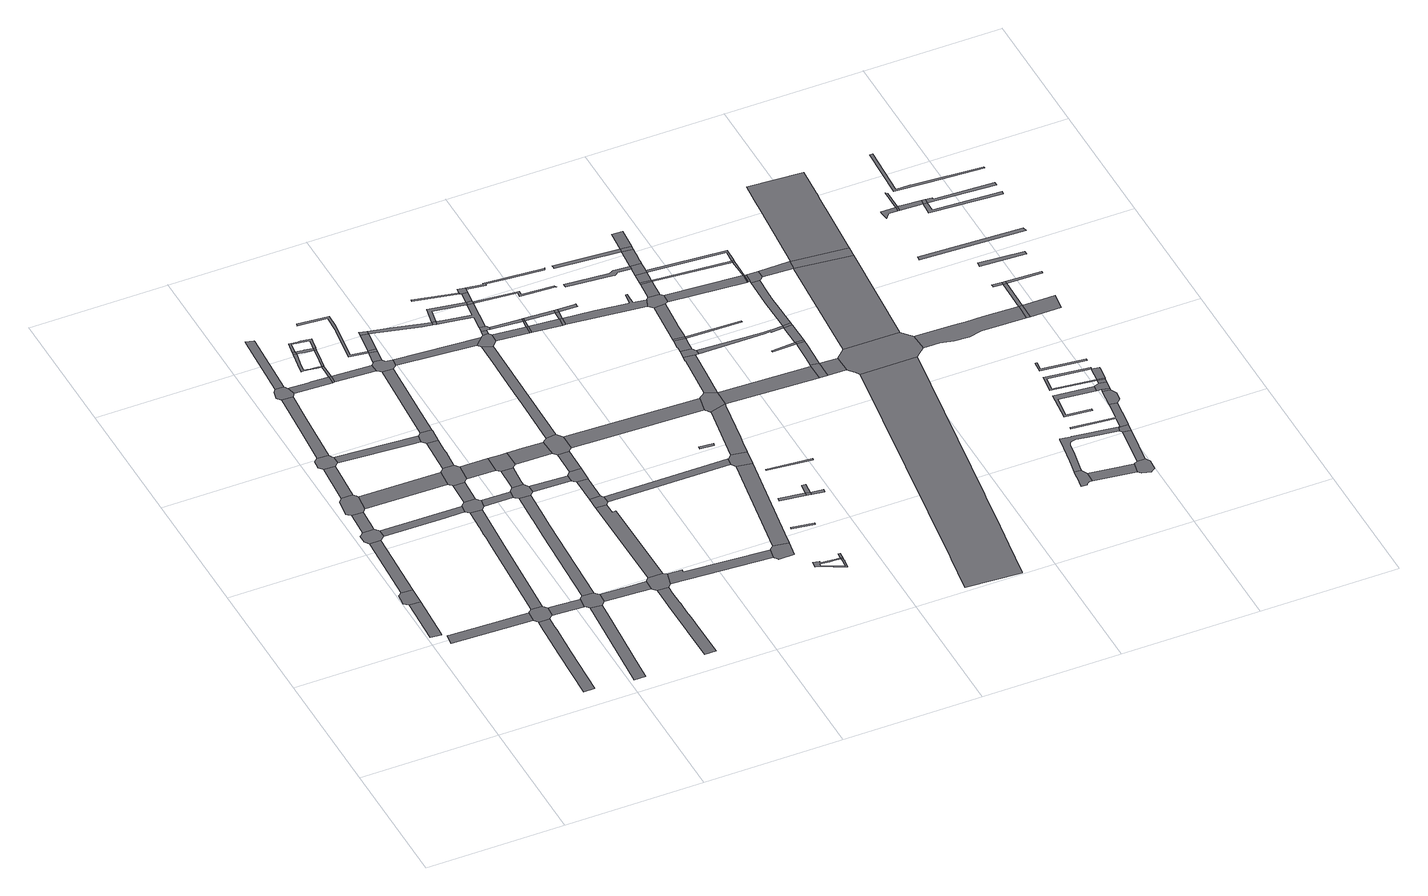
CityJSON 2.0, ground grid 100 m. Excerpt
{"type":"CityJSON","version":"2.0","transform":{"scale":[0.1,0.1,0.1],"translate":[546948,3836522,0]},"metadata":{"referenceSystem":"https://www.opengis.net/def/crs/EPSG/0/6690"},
"CityObjects":{
"road1":{"type":"Road","attributes":{"RoadStructureAttribute.sectionType":"1"},"geometry":[{"type":"MultiSurface","lod":"1","boundaries":[[[0,1,2,3,4,5]]]}]},
"road2":{"type":"Road","geometry":[{"type":"MultiSurface","lod":"1","boundaries":[[[6,7,8,0,5,9]]]}]},
"road3":{"type":"Road","attributes":{"RoadStructureAttribute.sectionType":"1"},"geometry":[{"type":"MultiSurface","lod":"1","boundaries":[[[10,6,9,11]]]}]},
"road4":{"type":"Road","attributes":{"RoadStructureAttribute.sectionType":"1"},"geometry":[{"type":"MultiSurface","lod":"1","boundaries":[[[12,13,14,15,16,17,18,19,20,21]]]}]},
"road5":{"type":"Road","geometry":[{"type":"MultiSurface","lod":"1","boundaries":[[[22,23,24,25,26,27,28,29,10,11,30,31,32,33,34,35,36,37,38,39]]]}]},
"road6":{"type":"Road","attributes":{"RoadStructureAttribute.sectionType":"1"},"geometry":[{"type":"MultiSurface","lod":"1","boundaries":[[[40,41,22,39,42,43]]]}]},
"road7":{"type":"Road","geometry":[{"type":"MultiSurface","lod":"1","boundaries":[[[44,45,46,47,48,49,40,43,50,51,52,53,54,55]]]}]},
"road8":{"type":"Road","attributes":{"RoadStructureAttribute.sectionType":"1"},"geometry":[{"type":"MultiSurface","lod":"1","boundaries":[[[56,57,58,59,60,61,62,63,64,65]]]}]},
"road9":{"type":"Road","attributes":{"RoadStructureAttribute.sectionType":"1"},"geometry":[{"type":"MultiSurface","lod":"1","boundaries":[[[66,44,55,67]]]}]},
"road10":{"type":"Road","geometry":[{"type":"MultiSurface","lod":"1","boundaries":[[[68,69,70,71,72,66,67,73,74,75,76,77,78]]]}]},
"road11":{"type":"Road","geometry":[{"type":"MultiSurface","lod":"1","boundaries":[[[79,80,21,20,81,56,65,82,83,84,85,86,87]]]}]},
"road12":{"type":"Road","attributes":{"RoadStructureAttribute.sectionType":"1"},"geometry":[{"type":"MultiSurface","lod":"1","boundaries":[[[35,34,88,89,90,91]]]}]},
"road13":{"type":"Road","attributes":{"RoadStructureAttribute.sectionType":"1"},"geometry":[{"type":"MultiSurface","lod":"1","boundaries":[[[92,93,94,68,78,95,96,97]]]}]},
"road14":{"type":"Road","attributes":{"RoadStructureAttribute.sectionType":"1"},"geometry":[{"type":"MultiSurface","lod":"1","boundaries":[[[53,52,98,99]]]}]},
"road15":{"type":"Road","attributes":{"RoadStructureAttribute.sectionType":"1"},"geometry":[{"type":"MultiSurface","lod":"1","boundaries":[[[100,85,84,101,102,103,104]]]}]},
"road16":{"type":"Road","attributes":{"RoadStructureAttribute.sectionType":"1"},"geometry":[{"type":"MultiSurface","lod":"1","boundaries":[[[105,106,107,108,109,110,111]]]}]},
"road17":{"type":"Road","attributes":{"RoadStructureAttribute.sectionType":"1"},"geometry":[{"type":"MultiSurface","lod":"1","boundaries":[[[112,113,114,115,116,117,118,119,79,87,120,121]]]}]},
"road18":{"type":"Road","geometry":[{"type":"MultiSurface","lod":"1","boundaries":[[[122,123,124,125,126,127,128,92,97,129,130,131,132]]]}]},
"road19":{"type":"Road","attributes":{"RoadStructureAttribute.sectionType":"1"},"geometry":[{"type":"MultiSurface","lod":"1","boundaries":[[[76,75,133,134,135]]]}]},
"road20":{"type":"Road","geometry":[{"type":"MultiSurface","lod":"1","boundaries":[[[136,137,104,103,138,139,105,111,140,141,142,143,144,145,146]]]}]},
"road21":{"type":"Road","attributes":{"RoadStructureAttribute.sectionType":"1"},"geometry":[{"type":"MultiSurface","lod":"1","boundaries":[[[147,148,122,132,149,150]]]}]},
"road22":{"type":"Road","geometry":[{"type":"MultiSurface","lod":"1","boundaries":[[[151,152,153,91,90,154,112,121,155,156,157,158,159,160]]]}]},
"road23":{"type":"Road","attributes":{"RoadStructureAttribute.sectionType":"1"},"geometry":[{"type":"MultiSurface","lod":"1","boundaries":[[[161,162,163,164,131,130,165,166]]]}]},
"road24":{"type":"Road","attributes":{"RoadStructureAttribute.sectionType":"1"},"geometry":[{"type":"MultiSurface","lod":"1","boundaries":[[[167,151,160,168]]]}]},
"road25":{"type":"Road","geometry":[{"type":"MultiSurface","lod":"1","boundaries":[[[169,170,171,99,98,172,173,167,168,174,175,176,177,178,179,180]]]}]},
"road26":{"type":"Road","attributes":{"RoadStructureAttribute.sectionType":"1"},"geometry":[{"type":"MultiSurface","lod":"1","boundaries":[[[181,182,183,184,185,136,146,186,187,188]]]}]},
"road27":{"type":"Road","attributes":{"RoadStructureAttribute.sectionType":"1"},"geometry":[{"type":"MultiSurface","lod":"1","boundaries":[[[189,190,142,141,191,192,193,194]]]}]},
"road28":{"type":"Road","attributes":{"RoadStructureAttribute.sectionType":"1"},"geometry":[{"type":"MultiSurface","lod":"1","boundaries":[[[158,157,195,196]]]}]},
"road29":{"type":"Road","geometry":[{"type":"MultiSurface","lod":"1","boundaries":[[[197,198,199,200]]]}]},
"road30":{"type":"Road","attributes":{"RoadStructureAttribute.sectionType":"1"},"geometry":[{"type":"MultiSurface","lod":"1","boundaries":[[[198,201,202,203,204,205,206,207,208,209,210,211,212,213,214,215,199]]]}]},
"road31":{"type":"Road","geometry":[{"type":"MultiSurface","lod":"1","boundaries":[[[166,165,216,217]]]}]},
"road32":{"type":"Road","attributes":{"RoadStructureAttribute.sectionType":"1"},"geometry":[{"type":"MultiSurface","lod":"1","boundaries":[[[218,169,180,219,220,221]]]}]},
"road33":{"type":"Road","attributes":{"RoadStructureAttribute.sectionType":"1"},"geometry":[{"type":"MultiSurface","lod":"1","boundaries":[[[208,222,166,217,223]]]}]},
"road34":{"type":"Road","geometry":[{"type":"MultiSurface","lod":"1","boundaries":[[[209,208,223,224]]]}]},
"road35":{"type":"Road","attributes":{"RoadStructureAttribute.sectionType":"1"},"geometry":[{"type":"MultiSurface","lod":"1","boundaries":[[[225,226,200,199,227,228,229,230]]]}]},
"road36":{"type":"Road","geometry":[{"type":"MultiSurface","lod":"1","boundaries":[[[231,232,135,134,233,218,221,234,235]]]}]},
"road37":{"type":"Road","attributes":{"RoadStructureAttribute.sectionType":"1"},"geometry":[{"type":"MultiSurface","lod":"1","boundaries":[[[229,236,237,209,224,238,239]]]}]},
"road38":{"type":"Road","attributes":{"RoadStructureAttribute.sectionType":"1"},"geometry":[{"type":"MultiSurface","lod":"1","boundaries":[[[240,241,242,243,244,245,197,200,246,247,248,249,250,251,230,252]]]}]},
"road39":{"type":"Road","attributes":{"RoadStructureAttribute.sectionType":"1"},"geometry":[{"type":"MultiSurface","lod":"1","boundaries":[[[253,254,255,256,257,258,259,260,261,262,263,264,265]]]}]},
"road40":{"type":"Road","attributes":{"RoadStructureAttribute.sectionType":"1"},"geometry":[{"type":"MultiSurface","lod":"1","boundaries":[[[177,176,266,267]]]}]},
"road41":{"type":"Road","geometry":[{"type":"MultiSurface","lod":"1","boundaries":[[[230,229,239,252]]]}]},
"road42":{"type":"Road","attributes":{"RoadStructureAttribute.sectionType":"1"},"geometry":[{"type":"MultiSurface","lod":"1","boundaries":[[[268,217,216,269,270]]]}]},
"road43":{"type":"Road","geometry":[{"type":"MultiSurface","lod":"1","boundaries":[[[271,272,196,195,273,181,188,274,275,276,277,278,279]]]}]},
"road44":{"type":"Road","attributes":{"RoadStructureAttribute.sectionType":"1"},"geometry":[{"type":"MultiSurface","lod":"1","boundaries":[[[280,281,271,279,282,283]]]}]},
"road45":{"type":"Road","geometry":[{"type":"MultiSurface","lod":"1","boundaries":[[[284,194,193,253,265,285,286,287]]]}]},
"road46":{"type":"Road","attributes":{"RoadStructureAttribute.sectionType":"1"},"geometry":[{"type":"MultiSurface","lod":"1","boundaries":[[[288,231,235,289,290]]]}]},
"road47":{"type":"Road","geometry":[{"type":"MultiSurface","lod":"1","boundaries":[[[291,292,267,266,293,280,283,294,295,296]]]}]},
"road48":{"type":"Road","attributes":{"RoadStructureAttribute.sectionType":"1"},"geometry":[{"type":"MultiSurface","lod":"1","boundaries":[[[297,298,299,300,301,302,303,304,305,306,307,308,309,310]]]}]},
"road49":{"type":"Road","attributes":{"RoadStructureAttribute.sectionType":"1"},"geometry":[{"type":"MultiSurface","lod":"1","boundaries":[[[311,284,287,312,313,314]]]}]},
"road50":{"type":"Road","geometry":[{"type":"MultiSurface","lod":"1","boundaries":[[[315,316,270,269,317,288,290,318,319,320,321,322,323,324]]]}]},
"road51":{"type":"Road","attributes":{"RoadStructureAttribute.sectionType":"1"},"geometry":[{"type":"MultiSurface","lod":"1","boundaries":[[[277,276,325,326]]]}]},
"road52":{"type":"Road","attributes":{"RoadStructureAttribute.sectionType":"1"},"geometry":[{"type":"MultiSurface","lod":"1","boundaries":[[[309,327,315,324,328]]]}]},
"road53":{"type":"Road","geometry":[{"type":"MultiSurface","lod":"1","boundaries":[[[329,330,310,309,328,331]]]}]},
"road54":{"type":"Road","attributes":{"RoadStructureAttribute.sectionType":"1"},"geometry":[{"type":"MultiSurface","lod":"1","boundaries":[[[332,329,331,333,334]]]}]},
"road55":{"type":"Road","attributes":{"RoadStructureAttribute.sectionType":"1"},"geometry":[{"type":"MultiSurface","lod":"1","boundaries":[[[335,296,295,336,337]]]}]},
"road56":{"type":"Road","geometry":[{"type":"MultiSurface","lod":"1","boundaries":[[[338,332,334,339,340]]]}]},
"road57":{"type":"Road","geometry":[{"type":"MultiSurface","lod":"1","boundaries":[[[341,311,314,342,343,344,345,346,347,348]]]}]},
"road58":{"type":"Road","attributes":{"RoadStructureAttribute.sectionType":"1"},"geometry":[{"type":"MultiSurface","lod":"1","boundaries":[[[349,350,341,348,351,352]]]}]},
"road59":{"type":"Road","geometry":[{"type":"MultiSurface","lod":"1","boundaries":[[[353,354,326,325,355,349,352,356]]]}]},
"road60":{"type":"Road","attributes":{"RoadStructureAttribute.sectionType":"1"},"geometry":[{"type":"MultiSurface","lod":"1","boundaries":[[[357,353,356,358]]]}]},
"road61":{"type":"Road","attributes":{"RoadStructureAttribute.sectionType":"1"},"geometry":[{"type":"MultiSurface","lod":"1","boundaries":[[[359,360,286,285,361,362]]]}]},
"road62":{"type":"Road","geometry":[{"type":"MultiSurface","lod":"1","boundaries":[[[363,364,365,366,337,336,367,368,357,358,369,370,371,372]]]}]},
"road63":{"type":"Road","attributes":{"RoadStructureAttribute.sectionType":"1"},"geometry":[{"type":"MultiSurface","lod":"1","boundaries":[[[373,374,339,334,375,376,377]]]}]},
"road64":{"type":"Road","attributes":{"RoadStructureAttribute.sectionType":"1"},"geometry":[{"type":"MultiSurface","lod":"1","boundaries":[[[320,319,378,379]]]}]},
"road65":{"type":"Road","attributes":{"RoadStructureAttribute.sectionType":"1"},"geometry":[{"type":"MultiSurface","lod":"1","boundaries":[[[380,381,382,383,384,385,386,364,363,387]]]}]},
"road66":{"type":"Road","geometry":[{"type":"MultiSurface","lod":"1","boundaries":[[[377,376,388,389]]]}]},
"road67":{"type":"Road","attributes":{"RoadStructureAttribute.sectionType":"1"},"geometry":[{"type":"MultiSurface","lod":"1","boundaries":[[[345,344,390,391]]]}]},
"road68":{"type":"Road","geometry":[{"type":"MultiSurface","lod":"1","boundaries":[[[392,393,394,395,396,397,379,378,398,399,380,387,400,401,402]]]}]},
"road69":{"type":"Road","geometry":[{"type":"MultiSurface","lod":"1","boundaries":[[[403,404,362,361,405,406,407,408,409]]]}]},
"road70":{"type":"Road","attributes":{"RoadStructureAttribute.sectionType":"1"},"geometry":[{"type":"MultiSurface","lod":"1","boundaries":[[[410,411,412,413,414,389,388,415,416,417,418,419,420,421,422]]]}]},
"road71":{"type":"Road","attributes":{"RoadStructureAttribute.sectionType":"1"},"geometry":[{"type":"MultiSurface","lod":"1","boundaries":[[[423,424,377,389,425,426,410,427]]]}]},
"road72":{"type":"Road","attributes":{"RoadStructureAttribute.sectionType":"1"},"geometry":[{"type":"MultiSurface","lod":"1","boundaries":[[[428,429,395,394,430,431]]]}]},
"road73":{"type":"Road","attributes":{"RoadStructureAttribute.sectionType":"1"},"geometry":[{"type":"MultiSurface","lod":"1","boundaries":[[[432,433,434,435,436]]]}]},
"road74":{"type":"Road","geometry":[{"type":"MultiSurface","lod":"1","boundaries":[[[420,428,431,437,438,439,440,441,421]]]}]},
"road75":{"type":"Road","geometry":[{"type":"MultiSurface","lod":"1","boundaries":[[[442,443,444,445,446,447,448,449,450,451,452,453,454,455,456,457,458,459,460],[461,462,463,464,465,466,467,468,469,470,471,472,460]]]}]},
"road76":{"type":"Road","attributes":{"RoadStructureAttribute.sectionType":"1"},"geometry":[{"type":"MultiSurface","lod":"1","boundaries":[[[372,371,473,474,475,476]]]}]},
"road77":{"type":"Road","attributes":{"RoadStructureAttribute.sectionType":"1"},"geometry":[{"type":"MultiSurface","lod":"1","boundaries":[[[477,402,401,478,479]]]}]},
"road78":{"type":"Road","geometry":[{"type":"MultiSurface","lod":"1","boundaries":[[[427,410,422,480,481]]]}]},
"road79":{"type":"Road","attributes":{"RoadStructureAttribute.sectionType":"1"},"geometry":[{"type":"MultiSurface","lod":"1","boundaries":[[[482,483,427,481,484]]]}]},
"road80":{"type":"Road","attributes":{"RoadStructureAttribute.sectionType":"1"},"geometry":[{"type":"MultiSurface","lod":"1","boundaries":[[[485,439,438,486,487]]]}]},
"road81":{"type":"Road","geometry":[{"type":"MultiSurface","lod":"1","boundaries":[[[488,489,436,435,482,484,490,491]]]}]},
"road82":{"type":"Road","attributes":{"RoadStructureAttribute.sectionType":"1"},"geometry":[{"type":"MultiSurface","lod":"1","boundaries":[[[492,403,409,493,494]]]}]},
"road83":{"type":"Road","geometry":[{"type":"MultiSurface","lod":"1","boundaries":[[[442,460,459,495]]]}]},
"road84":{"type":"Road","geometry":[{"type":"MultiSurface","lod":"1","boundaries":[[[496,497,442,495]]]}]},
"road85":{"type":"Road","geometry":[{"type":"MultiSurface","lod":"1","boundaries":[[[498,499,500,501]]]}]},
"road86":{"type":"Road","geometry":[{"type":"MultiSurface","lod":"1","boundaries":[[[479,478,502,503]]]}]},
"road87":{"type":"Road","attributes":{"RoadStructureAttribute.sectionType":"1"},"geometry":[{"type":"MultiSurface","lod":"1","boundaries":[[[504,486,479,503]]]}]},
"road88":{"type":"Road","geometry":[{"type":"MultiSurface","lod":"1","boundaries":[[[487,486,504,505]]]}]},
"road89":{"type":"Road","geometry":[{"type":"MultiSurface","lod":"1","boundaries":[[[506,507,508,509]]]}]},
"road90":{"type":"Road","attributes":{"RoadStructureAttribute.sectionType":"1"},"geometry":[{"type":"MultiSurface","lod":"1","boundaries":[[[503,502,510,511]]]}]},
"road91":{"type":"Road","geometry":[{"type":"MultiSurface","lod":"1","boundaries":[[[512,513,514,515]]]}]},
"road92":{"type":"Road","geometry":[{"type":"MultiSurface","lod":"1","boundaries":[[[516,517,518,391,390,519,520,492,494,521]]]}]},
"road93":{"type":"Road","attributes":{"RoadStructureAttribute.sectionType":"1"},"geometry":[{"type":"MultiSurface","lod":"1","boundaries":[[[505,504,522,523]]]}]},
"road94":{"type":"Road","attributes":{"RoadStructureAttribute.sectionType":"1"},"geometry":[{"type":"MultiSurface","lod":"1","boundaries":[[[524,525,526,527,528,529,530,531,480,422]]]}]},
"road95":{"type":"Road","geometry":[{"type":"MultiSurface","lod":"1","boundaries":[[[511,510,532,533]]]}]},
"road96":{"type":"Road","attributes":{"RoadStructureAttribute.sectionType":"1"},"geometry":[{"type":"MultiSurface","lod":"1","boundaries":[[[534,535,536,537,538,539,540,541,542,543,491,490]]]}]},
"road97":{"type":"Road","geometry":[{"type":"MultiSurface","lod":"1","boundaries":[[[515,514,544,545]]]}]},
"road98":{"type":"Road","attributes":{"RoadStructureAttribute.sectionType":"1"},"geometry":[{"type":"MultiSurface","lod":"1","boundaries":[[[522,511,533,546]]]}]},
"road99":{"type":"Road","geometry":[{"type":"MultiSurface","lod":"1","boundaries":[[[523,522,546,547]]]}]},
"road100":{"type":"Road","geometry":[{"type":"MultiSurface","lod":"1","boundaries":[[[548,549,515,545]]]}]},
"road101":{"type":"Road","attributes":{"RoadStructureAttribute.sectionType":"1"},"geometry":[{"type":"MultiSurface","lod":"1","boundaries":[[[550,551,552,553,554,555,516,521]]]}]},
"road102":{"type":"Road","geometry":[{"type":"MultiSurface","lod":"1","boundaries":[[[556,557,545,544]]]}]},
"road103":{"type":"Road","geometry":[{"type":"MultiSurface","lod":"1","boundaries":[[[558,559,560,561,562,547,546]]]}]},
"road104":{"type":"Road","geometry":[{"type":"MultiSurface","lod":"1","boundaries":[[[563,564,565,566]]]}]},
"road105":{"type":"Road","geometry":[{"type":"MultiSurface","lod":"1","boundaries":[[[567,568,569,570,476,475,571,572,573,574,555,554,575]]]}]},
"road106":{"type":"Road","attributes":{"RoadStructureAttribute.sectionType":"1"},"geometry":[{"type":"MultiSurface","lod":"1","boundaries":[[[576,577,578,579,580,581,582,583,533,532,584,585,586]]]}]},
"road107":{"type":"Road","attributes":{"RoadStructureAttribute.sectionType":"1"},"geometry":[{"type":"MultiSurface","lod":"1","boundaries":[[[587,588,589,567,575,590,591]]]}]},
"road108":{"type":"Road","geometry":[{"type":"MultiSurface","lod":"1","boundaries":[[[592,587,591,593,594,595,596,597]]]}]},
"road109":{"type":"Road","attributes":{"RoadStructureAttribute.sectionType":"1"},"geometry":[{"type":"MultiSurface","lod":"1","boundaries":[[[598,599,600,592,597,601,602]]]}]},
"road110":{"type":"Road","geometry":[{"type":"MultiSurface","lod":"1","boundaries":[[[603,598,602,604]]]}]},
"road111":{"type":"Road","attributes":{"RoadStructureAttribute.sectionType":"1"},"geometry":[{"type":"MultiSurface","lod":"1","boundaries":[[[605,606,607,608,609,610,611,612,613,614,615,616,617,618,619,620]]]}]},
"road112":{"type":"Road","attributes":{"RoadStructureAttribute.sectionType":"1"},"geometry":[{"type":"MultiSurface","lod":"1","boundaries":[[[621,603,604,622,623,624,625,626]]]}]},
"road113":{"type":"Road","attributes":{"RoadStructureAttribute.sectionType":"1"},"geometry":[{"type":"MultiSurface","lod":"1","boundaries":[[[627,628,629,630,631,632]]]}]},
"road114":{"type":"Road","attributes":{"RoadStructureAttribute.sectionType":"1"},"geometry":[{"type":"MultiSurface","lod":"1","boundaries":[[[633,575,554,634,635]]]}]},
"road115":{"type":"Road","geometry":[{"type":"MultiSurface","lod":"1","boundaries":[[[636,637,586,585,638,639,621,626,640,641,642,643]]]}]},
"road116":{"type":"Road","attributes":{"RoadStructureAttribute.sectionType":"1"},"geometry":[{"type":"MultiSurface","lod":"1","boundaries":[[[644,636,643,645,646]]]}]},
"road117":{"type":"Road","geometry":[{"type":"MultiSurface","lod":"1","boundaries":[[[647,644,646,648]]]}]},
"road118":{"type":"Road","attributes":{"RoadStructureAttribute.sectionType":"1"},"geometry":[{"type":"MultiSurface","lod":"1","boundaries":[[[649,650,651,604,602]]]}]},
"road119":{"type":"Road","attributes":{"RoadStructureAttribute.sectionType":"1"},"geometry":[{"type":"MultiSurface","lod":"1","boundaries":[[[652,647,648,653,654]]]}]},
"road120":{"type":"Road","geometry":[{"type":"MultiSurface","lod":"1","boundaries":[[[620,619,655,652,654,656,657,658]]]}]},
"road121":{"type":"Road","attributes":{"RoadStructureAttribute.sectionType":"1"},"geometry":[{"type":"MultiSurface","lod":"1","boundaries":[[[659,660,661,595,594,662,663,664,665,666]]]}]},
"road122":{"type":"Road","attributes":{"RoadStructureAttribute.sectionType":"1"},"geometry":[{"type":"MultiSurface","lod":"1","boundaries":[[[631,667,668,669,620,658,670,671,672,673,674]]]}]},
"road123":{"type":"Road","geometry":[{"type":"MultiSurface","lod":"1","boundaries":[[[632,631,674,675]]]}]},
"road124":{"type":"Road","attributes":{"function":"3","RoadStructureAttribute.sectionType":"1"},"geometry":[{"type":"MultiSurface","lod":"1","boundaries":[[[676,677,678,679,680,681,682,683,684,685,686,687,688,689,690,691]]]}]},
"road125":{"type":"Road","attributes":{"RoadStructureAttribute.sectionType":"1"},"geometry":[{"type":"MultiSurface","lod":"1","boundaries":[[[692,632,675,693,694]]]}]},
"road126":{"type":"Road","geometry":[{"type":"MultiSurface","lod":"1","boundaries":[[[695,696,697,698,699]]]}]},
"road127":{"type":"Road","geometry":[{"type":"MultiSurface","lod":"1","boundaries":[[[700,635,634,701,702]]]}]},
"road128":{"type":"Road","attributes":{"RoadStructureAttribute.sectionType":"1"},"geometry":[{"type":"MultiSurface","lod":"1","boundaries":[[[703,642,641,704,705]]]}]},
"road129":{"type":"Road","attributes":{"RoadStructureAttribute.sectionType":"1"},"geometry":[{"type":"MultiSurface","lod":"1","boundaries":[[[648,646,706,707]]]}]},
"road130":{"type":"Road","attributes":{"RoadStructureAttribute.sectionType":"1"},"geometry":[{"type":"MultiSurface","lod":"1","boundaries":[[[699,708,709,710,711,700,702,712,713,714]]]}]},
"road131":{"type":"Road","attributes":{"RoadStructureAttribute.sectionType":"1"},"geometry":[{"type":"MultiSurface","lod":"1","boundaries":[[[715,656,654,716,707,717]]]}]},
"road132":{"type":"Road","attributes":{"RoadStructureAttribute.sectionType":"1"},"geometry":[{"type":"MultiSurface","lod":"1","boundaries":[[[718,702,701,719,720,721]]]}]},
"road133":{"type":"Road","geometry":[{"type":"MultiSurface","lod":"1","boundaries":[[[695,699,714,722]]]}]},
"road134":{"type":"Road","attributes":{"RoadStructureAttribute.sectionType":"1"},"geometry":[{"type":"MultiSurface","lod":"1","boundaries":[[[665,723,724,695,722,725]]]}]},
"road135":{"type":"Road","geometry":[{"type":"MultiSurface","lod":"1","boundaries":[[[726,666,665,725,727]]]}]},
"road136":{"type":"Road","attributes":{"RoadStructureAttribute.sectionType":"1"},"geometry":[{"type":"MultiSurface","lod":"1","boundaries":[[[728,729,730,726,727,731,732,733,734,735,736]]]}]},
"road137":{"type":"Road","geometry":[{"type":"MultiSurface","lod":"1","boundaries":[[[705,704,737,738]]]}]},
"road138":{"type":"Road","attributes":{"RoadStructureAttribute.sectionType":"1"},"geometry":[{"type":"MultiSurface","lod":"1","boundaries":[[[738,737,739,740]]]}]},
"road139":{"type":"Road","attributes":{"RoadStructureAttribute.sectionType":"1"},"geometry":[{"type":"MultiSurface","lod":"1","boundaries":[[[706,705,738,741]]]}]},
"road140":{"type":"Road","geometry":[{"type":"MultiSurface","lod":"1","boundaries":[[[742,740,739,728,736,743,744,745,746]]]}]},
"road141":{"type":"Road","geometry":[{"type":"MultiSurface","lod":"1","boundaries":[[[707,706,741,717]]]}]},
"road142":{"type":"Road","geometry":[{"type":"MultiSurface","lod":"1","boundaries":[[[747,721,720,748,676,691,749,750,751,752,753,754]]]}]},
"road143":{"type":"Road","attributes":{"RoadStructureAttribute.sectionType":"1"},"geometry":[{"type":"MultiSurface","lod":"1","boundaries":[[[746,745,755,756]]]}]},
"road144":{"type":"Road","geometry":[{"type":"MultiSurface","lod":"1","boundaries":[[[757,758,759,760,761,762,763,764,765,766,767,768,769,770,771,772,773]]]}]},
"road145":{"type":"Road","attributes":{"function":"3","RoadStructureAttribute.sectionType":"1"},"geometry":[{"type":"MultiSurface","lod":"1","boundaries":[[[755,774,775,747,754,776]]]}]},
"road146":{"type":"Road","attributes":{"RoadStructureAttribute.sectionType":"1"},"geometry":[{"type":"MultiSurface","lod":"1","boundaries":[[[777,771,770,778,779]]]}]},
"road147":{"type":"Road","geometry":[{"type":"MultiSurface","lod":"1","boundaries":[[[756,755,776,780,781,782,783]]]}]},
"road148":{"type":"Road","attributes":{"RoadStructureAttribute.sectionType":"1"},"geometry":[{"type":"MultiSurface","lod":"1","boundaries":[[[784,785,786,787,788,789,790,791,792,793,757,773,794,795,796,797,798,799,800,801,802,803,804,805,806,807,808,809,810]]]}]},
"road149":{"type":"Road","geometry":[{"type":"MultiSurface","lod":"1","boundaries":[[[811,812,779,778,813,814,815,816,817,818,819,820]]]}]},
"road150":{"type":"Road","attributes":{"function":"3","RoadStructureAttribute.sectionType":"1"},"geometry":[{"type":"MultiSurface","lod":"1","boundaries":[[[821,822,823,824,783,782,825,826,827,828,829,830,831]]]}]},
"road151":{"type":"Road","attributes":{"RoadStructureAttribute.sectionType":"1"},"geometry":[{"type":"MultiSurface","lod":"1","boundaries":[[[832,833,834,835,836,837,838,839,840,841,842,843]]]}]},
"road152":{"type":"Road","attributes":{"RoadStructureAttribute.sectionType":"1"},"geometry":[{"type":"MultiSurface","lod":"1","boundaries":[[[844,845,846,847,811,820,848,849]]]}]},
"road153":{"type":"Road","attributes":{"RoadStructureAttribute.sectionType":"1"},"geometry":[{"type":"MultiSurface","lod":"1","boundaries":[[[850,851,852,853,854,855,751,750,856,857,858,859,860,861,862,863,864]]]}]},
"road154":{"type":"Road","attributes":{"RoadStructureAttribute.sectionType":"1"},"geometry":[{"type":"MultiSurface","lod":"1","boundaries":[[[865,866,867,868,869,870,871,872,873,874,875,876]]]}]},
"road155":{"type":"Road","geometry":[{"type":"MultiSurface","lod":"1","boundaries":[[[810,809,844,849,840,839]]]}]},
"road156":{"type":"Road","geometry":[{"type":"MultiSurface","lod":"1","boundaries":[[[877,878,879,880,881,882,883,884]]]}]},
"road157":{"type":"Road","geometry":[{"type":"MultiSurface","lod":"1","boundaries":[[[885,886,887,888,889,890,891]]]}]},
"road158":{"type":"Road","geometry":[{"type":"MultiSurface","lod":"1","boundaries":[[[892,832,843,893,894,895,896,897,898,899]]]}]},
"road159":{"type":"Road","attributes":{"RoadStructureAttribute.sectionType":"1"},"geometry":[{"type":"MultiSurface","lod":"1","boundaries":[[[900,892,899,901]]]}]},
"road160":{"type":"Road","geometry":[{"type":"MultiSurface","lod":"1","boundaries":[[[902,876,875,900,901,903]]]}]},
"road161":{"type":"Road","attributes":{"RoadStructureAttribute.sectionType":"1"},"geometry":[{"type":"MultiSurface","lod":"1","boundaries":[[[879,902,903,904]]]}]},
"road162":{"type":"Road","geometry":[{"type":"MultiSurface","lod":"1","boundaries":[[[880,879,904,905]]]}]},
"road163":{"type":"Road","attributes":{"RoadStructureAttribute.sectionType":"1"},"geometry":[{"type":"MultiSurface","lod":"1","boundaries":[[[883,906,907,880,905,908,909]]]}]},
"road164":{"type":"Road","geometry":[{"type":"MultiSurface","lod":"1","boundaries":[[[864,863,910,911]]]}]},
"road165":{"type":"Road","geometry":[{"type":"MultiSurface","lod":"1","boundaries":[[[912,913,914,915,916,917,918,919,920]]]}]},
"road166":{"type":"Road","geometry":[{"type":"MultiSurface","lod":"1","boundaries":[[[921,922,923,924,925]]]}]},
"road167":{"type":"Road","attributes":{"RoadStructureAttribute.sectionType":"1"},"geometry":[{"type":"MultiSurface","lod":"1","boundaries":[[[924,926,864,911,927]]]}]},
"road168":{"type":"Road","geometry":[{"type":"MultiSurface","lod":"1","boundaries":[[[928,920,919,929]]]}]},
"road169":{"type":"Road","geometry":[{"type":"MultiSurface","lod":"1","boundaries":[[[925,924,927,930]]]}]},
"road170":{"type":"Road","attributes":{"RoadStructureAttribute.sectionType":"1"},"geometry":[{"type":"MultiSurface","lod":"1","boundaries":[[[931,932,920,928]]]}]},
"road171":{"type":"Road","attributes":{"RoadStructureAttribute.sectionType":"1"},"geometry":[{"type":"MultiSurface","lod":"1","boundaries":[[[911,910,933,934,935]]]}]},
"road172":{"type":"Road","attributes":{"RoadStructureAttribute.sectionType":"1"},"geometry":[{"type":"MultiSurface","lod":"1","boundaries":[[[936,937,928,929,938,939]]]}]},
"road173":{"type":"Road","attributes":{"RoadStructureAttribute.sectionType":"1"},"geometry":[{"type":"MultiSurface","lod":"1","boundaries":[[[940,941,942,943,944,945]]]}]},
"road174":{"type":"Road","attributes":{"RoadStructureAttribute.sectionType":"1"},"geometry":[{"type":"MultiSurface","lod":"1","boundaries":[[[930,927,946,947]]]}]},
"road175":{"type":"Road","attributes":{"RoadStructureAttribute.sectionType":"1"},"geometry":[{"type":"MultiSurface","lod":"1","boundaries":[[[948,949,950,951,952,953]]]}]},
"road176":{"type":"Road","geometry":[{"type":"MultiSurface","lod":"1","boundaries":[[[939,938,954,955]]]}]},
"road177":{"type":"Road","attributes":{"RoadStructureAttribute.sectionType":"1"},"geometry":[{"type":"MultiSurface","lod":"1","boundaries":[[[938,956,957,958,959,954]]]}]},
"road178":{"type":"Road","attributes":{"RoadStructureAttribute.sectionType":"1"},"geometry":[{"type":"MultiSurface","lod":"1","boundaries":[[[960,961,962,955,954,963,964]]]}]},
"road179":{"type":"Road","attributes":{"RoadStructureAttribute.sectionType":"1"},"geometry":[{"type":"MultiSurface","lod":"1","boundaries":[[[965,966,967,968,969,970,971,972,973,974]]]}]}
},
"vertices":[
[38,1428,0],[20,1075,0],[101,1067,0],[101,1075,0],[101,1076,0],[118,1424,0],
[43,1561,0],[16,1539,0],[7,1453,0],[125,1557,0],
[71,2094,0],[151,2094,0],
[626,1025,0],[515,1029,0],[138,1042,0],[137,1042,0],[136,1042,0],[126,1042,0],[119,963,0],[120,963,0],[700,944,0],[703,1023,0],
[76,2212,0],[76,2209,0],[56,2193,0],[48,2187,0],[47,2186,0],[44,2125,0],[46,2125,0],[52,2117,0],[158,2100,0],[163,2104,0],[172,2112,0],[181,2120,0],[182,2120,0],[184,2180,0],[183,2181,0],[176,2189,0],[159,2208,0],[156,2210,0],
[85,2400,0],[78,2236,0],[157,2232,0],[166,2395,0],
[100,2584,0],[100,2582,0],[83,2565,0],[72,2554,0],[55,2427,0],[68,2416,0],[167,2396,0],[182,2414,0],[192,2424,0],[206,2552,0],[196,2563,0],[179,2582,0],
[723,912,0],[718,830,0],[715,796,0],[704,553,0],[686,157,0],[764,155,0],[784,549,0],[796,796,0],[797,826,0],[801,910,0],
[121,2897,0],[201,2892,0],
[129,3012,0],[109,2996,0],[98,2987,0],[95,2926,0],[104,2916,0],[201,2893,0],[220,2908,0],[233,2917,0],[233,2977,0],[224,2988,0],[210,3007,0],
[733,1050,0],[705,1024,0],[722,913,0],[801,912,0],[815,924,0],[832,937,0],[839,1017,0],[838,1018,0],[812,1044,0],
[629,2117,0],[717,2117,0],[765,2116,0],[769,2176,0],
[174,3644,0],[157,3405,0],[146,3253,0],[236,3400,0],[252,3625,0],[253,3638,0],
[783,2414,0],[792,2542,0],
[914,1012,0],[833,937,0],[910,932,0],[1057,924,0],[1063,1003,0],
[1087,897,0],[1080,799,0],[1033,124,0],[1115,121,0],[1122,224,0],[1161,800,0],[1168,888,0],
[793,2091,0],[785,1941,0],[784,1935,0],[780,1862,0],[777,1815,0],[773,1738,0],[773,1733,0],[761,1531,0],[853,1734,0],[874,2086,0],
[181,3753,0],[172,3743,0],[171,3742,0],[162,3732,0],[147,3672,0],[156,3662,0],[172,3645,0],[268,3658,0],[275,3667,0],[260,3730,0],[241,3754,0],
[741,2880,0],[810,2875,0],[818,2935,0],
[1091,1030,0],[1076,1016,0],[1060,924,0],[1069,915,0],[1189,910,0],[1195,916,0],[1200,996,0],[1197,996,0],[1195,998,0],[1171,1024,0],[1171,1026,0],
[209,4269,0],[209,4261,0],[268,4247,0],[269,4255,0],
[801,2205,0],[779,2185,0],[778,2184,0],[778,2104,0],[891,2104,0],[895,2108,0],[900,2115,0],[910,2175,0],[895,2190,0],[881,2204,0],
[536,3719,0],[432,3723,0],[420,3723,0],[405,3724,0],[545,3655,0],[547,3718,0],
[811,2386,0],[892,2385,0],
[821,2571,0],[821,2568,0],[805,2553,0],[794,2403,0],[807,2390,0],[892,2389,0],[905,2402,0],[917,2412,0],[929,2540,0],[919,2551,0],[906,2567,0],[902,2571,0],
[1141,2086,0],[1130,1864,0],[1129,1843,0],[1126,1771,0],[1122,1687,0],[1205,1766,0],[1210,1860,0],[1221,2083,0],
[1383,987,0],[1365,988,0],[1366,907,0],[1379,907,0],[1524,899,0],[1527,980,0],
[1110,2114,0],[1117,2173,0],
[441,4045,0],[438,4021,0],[459,4017,0],[456,4042,0],
[421,3919,0],[417,3893,0],[408,3842,0],[426,3842,0],[476,3836,0],[515,3832,0],[531,3830,0],[551,3828,0],[554,3833,0],[530,3837,0],[514,3839,0],[478,3844,0],[428,3852,0],[437,3901,0],[441,3920,0],
[562,3655,0],[565,3717,0],
[837,2845,0],[910,2707,0],[912,2743,0],[918,2841,0],
[549,3767,0],[566,3823,0],
[567,3832,0],
[520,4031,0],[515,4032,0],[513,4010,0],[517,4009,0],[579,4001,0],[582,4021,0],
[844,2958,0],[822,2935,0],[814,2871,0],[924,2939,0],[924,2954,0],
[570,3941,0],[556,3849,0],[585,3944,0],[593,3998,0],
[607,4087,0],[611,4111,0],[540,4121,0],[529,4122,0],[523,4123,0],[456,4132,0],[468,4117,0],[522,4110,0],[528,4110,0],[537,4108,0],[593,4101,0],[591,4084,0],[596,4018,0],
[1554,868,0],[1554,804,0],[1554,704,0],[1557,159,0],[1640,159,0],[1637,407,0],[1636,530,0],[1635,597,0],[1635,685,0],[1634,704,0],[1634,705,0],[1633,805,0],[1633,863,0],
[1126,2409,0],[1128,2536,0],
[590,3716,0],[854,3642,0],[850,3704,0],
[1146,2203,0],[1127,2183,0],[1122,2103,0],[1238,2099,0],[1240,2100,0],[1250,2110,0],[1251,2170,0],[1243,2180,0],[1226,2201,0],
[1154,2382,0],[1148,2247,0],[1228,2243,0],[1236,2380,0],
[1554,1008,0],[1658,890,0],[1683,992,0],[1660,1008,0],
[882,3614,0],[935,3131,0],[962,3612,0],
[1223,2535,0],[1167,2536,0],[1152,2384,0],[1236,2381,0],[1264,2407,0],[1266,2534,0],
[768,3858,0],[787,3992,0],[805,4129,0],[810,4163,0],[814,4268,0],[589,4288,0],[585,4271,0],[797,4253,0],[789,4125,0],[788,4115,0],[771,3988,0],[751,3843,0],[885,3824,0],[889,3843,0],
[1551,1789,0],[1654,1704,0],[1627,1704,0],[1627,1786,0],
[873,3733,0],[871,3720,0],[861,3635,0],[979,3626,0],[993,3638,0],[998,3697,0],[964,3700,0],[950,3701,0],[936,3721,0],[933,3726,0],
[1521,2099,0],[1523,2159,0],
[883,3814,0],[944,3817,0],
[892,3846,0],[891,3843,0],[947,3839,0],
[913,4010,0],[966,3993,0],[967,4000,0],
[1382,2532,0],[1530,2403,0],[1524,2530,0],
[917,4037,0],[971,4027,0],[970,4027,0],
[1551,1884,0],[1629,1789,0],[1636,1797,0],[1645,1807,0],[1643,1867,0],[1633,1877,0],[1629,1882,0],[1627,1884,0],
[1550,2076,0],[1550,2070,0],[1630,2061,0],[1630,2071,0],
[1552,2189,0],[1531,2168,0],[1534,2089,0],[1633,2186,0],
[1555,2372,0],[1636,2373,0],
[1785,963,0],[1789,987,0],[2377,844,0],[2393,923,0],
[1631,2564,0],[1559,2555,0],[1557,2553,0],[1547,2546,0],[1538,2393,0],[1554,2374,0],[1636,2375,0],[1651,2388,0],[1665,2400,0],[1664,2522,0],
[1320,3941,0],[1144,3989,0],[1313,3913,0],[1382,3900,0],[1387,3929,0],
[1552,3595,0],[1613,3650,0],
[1576,3566,0],[1572,3348,0],[1572,3314,0],[1570,3206,0],[1568,3114,0],[1567,3060,0],[1565,2934,0],[1646,3537,0],
[1410,3895,0],[1415,3924,0],
[2528,1804,0],[2534,1863,0],
[1680,3652,0],[1672,3665,0],[1670,3667,0],[1633,3664,0],[1632,3664,0],[1624,3658,0],[1561,3583,0],[1571,3571,0],[1680,3578,0],[1681,3579,0],[1686,3644,0],
[2424,949,0],[2418,944,0],[2398,818,0],[2401,814,0],[2401,812,0],[2514,813,0],[2533,932,0],
[1672,3987,0],[1655,3879,0],[1639,3882,0],[1463,3915,0],[1443,3919,0],[1457,3887,0],[1545,3871,0],[1636,3857,0],[1656,3854,0],[1656,3849,0],[1644,3750,0],[1684,3742,0],[1712,3982,0],
[1669,4014,0],[1414,4059,0],[1434,4024,0],[1664,3988,0],[1675,4013,0],
[1639,3708,0],[1638,3704,0],[1674,3700,0],[1675,3702,0],
[1365,4189,0],[1362,4180,0],[1360,4171,0],[1673,4105,0],[1674,4119,0],
[1679,3702,0],[1700,3700,0],[1704,3721,0],[1703,3722,0],[1691,3735,0],
[2767,653,0],[2730,657,0],[2682,662,0],[2627,667,0],[2632,680,0],[2587,687,0],[2580,640,0],[2597,639,0],[2682,597,0],[2692,592,0],[2768,555,0],[2774,552,0],[2776,572,0],[2780,610,0],[2781,615,0],[2781,617,0],[2781,619,0],[2783,638,0],[2768,640,0],[2766,619,0],[2766,618,0],[2766,616,0],[2763,582,0],[2762,570,0],[2749,577,0],[2698,602,0],[2691,605,0],[2620,640,0],[2625,655,0],[2691,648,0],[2723,645,0],
[1868,2395,0],[1916,2393,0],[2608,2374,0],[2629,2489,0],
[1909,3623,0],[1916,3557,0],[1923,3622,0],
[1714,3997,0],[1715,4009,0],
[1687,4103,0],[1675,4016,0],[1727,4098,0],
[1837,3711,0],[1927,3679,0],[1928,3706,0],
[1679,4152,0],[1676,4132,0],[1731,4129,0],[1733,4144,0],
[2551,1771,0],[2548,1031,0],[2660,1754,0],
[2784,651,0],
[2788,694,0],[2773,697,0],
[2766,1026,0],[2769,1044,0],[2609,1068,0],[2606,1054,0],
[1929,3555,0],[1935,3621,0],
[1940,3680,0],
[1941,3706,0],
[2413,2035,0],[2515,2025,0],[2518,2042,0],[2416,2055,0],
[2142,3535,0],[2148,3601,0],
[2659,1366,0],[2655,1343,0],[2836,1314,0],[2840,1339,0],
[2569,1890,0],[2563,1884,0],[2541,1863,0],[2534,1795,0],[2544,1780,0],[2679,1873,0],
[2152,3669,0],[2154,3695,0],
[2017,3953,0],[2015,3915,0],[2267,3901,0],[2272,3900,0],[2267,3908,0],[2262,3915,0],[2032,3930,0],[2034,3963,0],
[2164,3532,0],[2171,3600,0],
[1868,4111,0],[1870,4124,0],[2048,4105,0],[2278,4088,0],[2281,4095,0],[2283,4103,0],[2281,4103,0],[2038,4123,0],[1855,4139,0],[1853,4129,0],
[2872,1308,0],[2875,1332,0],
[2177,3669,0],
[2179,3694,0],
[2880,1414,0],[2853,1416,0],
[2694,1971,0],[2702,2024,0],[2753,2351,0],[2754,2357,0],[2756,2369,0],[2639,2336,0],
[2962,1294,0],[2966,1318,0],
[2310,3663,0],[2310,3667,0],[2310,3692,0],[2292,3693,0],[2292,3688,0],
[2710,1655,0],[3033,1618,0],[3035,1633,0],[2711,1665,0],
[2681,2527,0],[2660,2512,0],[2658,2511,0],[2644,2500,0],[2610,2372,0],[2616,2365,0],[2618,2362,0],[2635,2341,0],[2759,2495,0],
[2651,3545,0],[2652,3634,0],[2647,3634,0],[2643,3634,0],[2631,3547,0],[2621,3548,0],[2412,3575,0],[2397,3577,0],[2286,3521,0],[2719,3472,0],[2744,3533,0],
[2712,2908,0],[2709,2872,0],[2709,2870,0],[2776,2698,0],[2792,2898,0],
[2717,2969,0],[2804,2898,0],[2817,2898,0],[2817,2933,0],[2815,2935,0],[2797,2960,0],
[2726,3085,0],[2720,3015,0],[2720,3014,0],[2802,3016,0],[2807,3076,0],
[2727,3100,0],[2808,3091,0],
[2679,3892,0],[2677,3892,0],[2674,3890,0],[2663,3885,0],[2659,3883,0],[2640,3874,0],[2326,3903,0],[2325,3903,0],[2325,3888,0],[2325,3873,0],[2660,3842,0],[2668,3842,0],[2673,3845,0],[2693,3859,0],[2789,3853,0],[2791,3883,0],
[2754,3440,0],[2809,3103,0],[2815,3185,0],[2816,3201,0],[2817,3213,0],[2835,3441,0],
[2339,4103,0],[2338,4103,0],[2338,4088,0],[2338,4073,0],[2804,4038,0],[2807,4065,0],
[2779,2494,0],[3420,2345,0],[3421,2471,0],
[2764,3550,0],[2746,3535,0],[2734,3459,0],[2736,3457,0],[2856,3454,0],[2859,3456,0],[2863,3525,0],[2845,3546,0],
[2775,3687,0],[2854,3668,0],[2855,3681,0],
[2777,3702,0],[2856,3696,0],
[3208,3065,0],[3208,3070,0],[3208,3075,0],
[2783,3787,0],[2858,3713,0],[2863,3781,0],
[2788,3848,0],[2865,3801,0],[2866,3811,0],[2871,3876,0],
[3345,2911,0],[3344,2914,0],[3287,2913,0],[3287,2896,0],[3335,2901,0],[3335,2891,0],[3427,2897,0],[3429,2917,0],
[2803,4031,0],[2803,4025,0],[2791,3885,0],[2873,3901,0],[2873,3903,0],[2879,3973,0],[2880,3991,0],[2883,4028,0],
[2886,4058,0],
[3677,2262,0],[3481,823,0],[3417,360,0],[3413,333,0],[3375,55,0],[3372,40,0],[3769,8,0],[3770,14,0],[3813,305,0],[3813,306,0],[3853,579,0],[3884,801,0],[3885,802,0],[3885,803,0],[3888,827,0],[4084,2261,0],
[2820,4220,0],[2897,4191,0],[2899,4217,0],
[3431,2730,0],[3259,2720,0],[3259,2714,0],[3259,2708,0],[3434,2715,0],
[3422,2486,0],[3479,2343,0],[3481,2473,0],
[3398,3484,0],[3410,3411,0],[3414,3483,0],
[3412,3632,0],[3412,3649,0],
[3434,2707,0],[3433,2703,0],[3433,2702,0],[3428,2570,0],[3489,2584,0],[3492,2674,0],[3491,2715,0],
[3429,3754,0],[3416,3737,0],[3426,3649,0],
[3546,2470,0],[3611,2340,0],[3615,2339,0],[3611,2466,0],
[3491,2730,0],
[3427,2887,0],[3431,2742,0],[3490,2898,0],
[3432,2917,0],[3490,2918,0],
[3431,3393,0],[3426,3172,0],[3432,2927,0],[3489,2949,0],[3485,3073,0],[3484,3203,0],[3485,3229,0],[3486,3250,0],[3492,3391,0],
[3418,3411,0],[3422,3482,0],
[3432,3410,0],[3435,3481,0],
[3425,3631,0],
[3446,3481,0],[3506,3403,0],[3509,3405,0],[3522,3417,0],[3522,3480,0],
[3683,2535,0],[3656,2289,0],[4106,2280,0],[4157,2323,0],[4153,2455,0],[4145,2464,0],[4110,2504,0],[4088,2530,0],
[3742,3405,0],[3750,3480,0],
[4510,781,0],[4503,736,0],[4502,726,0],[4494,674,0],[4492,659,0],[4487,629,0],[4528,626,0],[4535,635,0],[4540,640,0],[4545,644,0],[4550,647,0],[4556,650,0],[4564,651,0],[4578,649,0],[4579,733,0],[4576,740,0],[4557,774,0],
[3742,3403,0],[3691,2650,0],[4150,3359,0],
[4730,710,0],[4878,606,0],[4897,685,0],
[4152,3375,0],[4153,3394,0],[4155,3436,0],[3756,3480,0],
[4931,1068,0],[4681,1103,0],[4645,1108,0],[4642,1108,0],[4602,1114,0],[4566,1119,0],[4566,1117,0],[4552,1027,0],[4530,894,0],[4519,833,0],[4567,834,0],[4586,937,0],[4600,1026,0],[4603,1037,0],[4605,1043,0],[4609,1049,0],[4615,1057,0],[4619,1061,0],[4628,1065,0],[4636,1067,0],[4639,1068,0],[4641,1068,0],[4651,1069,0],[4657,1069,0],[4735,1059,0],[4950,1028,0],[4965,1064,0],
[4925,702,0],[4923,701,0],[4902,584,0],[4964,567,0],[4971,572,0],[4996,588,0],[5004,669,0],[4989,691,0],[4985,697,0],[4982,700,0],
[3818,4273,0],[3807,4139,0],[3807,4138,0],[3797,4011,0],[4156,3453,0],[4178,3749,0],[4196,3981,0],[4198,4005,0],[4199,4023,0],[4199,4025,0],[4215,4249,0],
[5004,1294,0],[4987,1160,0],[4676,1195,0],[4675,1189,0],[4674,1182,0],[4985,1147,0],[4984,1141,0],[4974,1062,0],[5032,1061,0],[5049,1182,0],[5045,1184,0],[5058,1284,0],
[4965,1006,0],[4965,1004,0],[4943,838,0],[4925,705,0],[4999,838,0],[5023,998,0],
[4825,2438,0],[4647,2442,0],[4521,2444,0],[4493,2446,0],[4426,2447,0],[4191,2454,0],[4160,2325,0],[4193,2324,0],[4277,2322,0],[4369,2300,0],[4479,2297,0],[4572,2316,0],[4645,2315,0],[4892,2310,0],[4897,2436,0],
[4711,1530,0],[4709,1507,0],[4706,1484,0],[4686,1305,0],[4882,1287,0],[4882,1294,0],[4883,1302,0],[4705,1318,0],[4724,1482,0],[4724,1483,0],[4989,1453,0],[4994,1498,0],
[4734,1721,0],[4716,1588,0],[5039,1545,0],[5041,1555,0],[4735,1596,0],[4749,1698,0],[5054,1663,0],[5056,1681,0],
[4755,1808,0],[4762,1873,0],[4756,1873,0],[4749,1873,0],[4743,1793,0],[5066,1756,0],[5068,1771,0],
[5022,1432,0],[5073,1298,0],[5083,1308,0],[5090,1314,0],[5099,1379,0],[5095,1387,0],[5092,1394,0],[5077,1422,0],
[5024,1450,0],[5079,1439,0],
[5034,1515,0],[5088,1505,0],
[5092,1534,0],
[5094,1544,0],
[5053,1657,0],[5042,1562,0],[5107,1645,0],[5108,1656,0],
[4921,2309,0],[4922,2435,0],
[4529,3674,0],[4494,3675,0],[4496,3658,0],[4498,3637,0],[4502,3602,0],[4529,3630,0],[4539,3640,0],[4600,3638,0],[4602,3673,0],
[4831,2704,0],[4832,2693,0],[4832,2682,0],[4900,2678,0],[4901,2701,0],
[4900,2582,0],[4927,2677,0],
[4617,3679,0],[4615,3637,0],
[4927,2700,0],
[4618,3824,0],[4605,3836,0],
[5140,2306,0],[5159,2430,0],[4923,2435,0],
[4660,3675,0],[4629,3678,0],[4779,3630,0],[4782,3665,0],
[4519,3165,0],[4517,3150,0],[4514,3135,0],[4516,3135,0],[5270,3103,0],[5264,3135,0],
[5181,2670,0],[5183,2690,0],
[4844,2941,0],[4843,2924,0],[4842,2906,0],[5168,2887,0],[5169,2887,0],[5170,2917,0],
[4807,3625,0],[4810,3663,0],
[4773,3530,0],[5293,3498,0],[5295,3521,0],[4805,3550,0],
[4877,3646,0],[4859,3647,0],[4859,3658,0],[5294,3598,0],[5293,3626,0],
[4679,4224,0],[4660,3824,0],[4893,3811,0],[4908,3809,0],[5293,3783,0],[5293,3798,0],[4805,3833,0],[4785,3838,0],[4680,3839,0],[4699,4223,0]
]}
